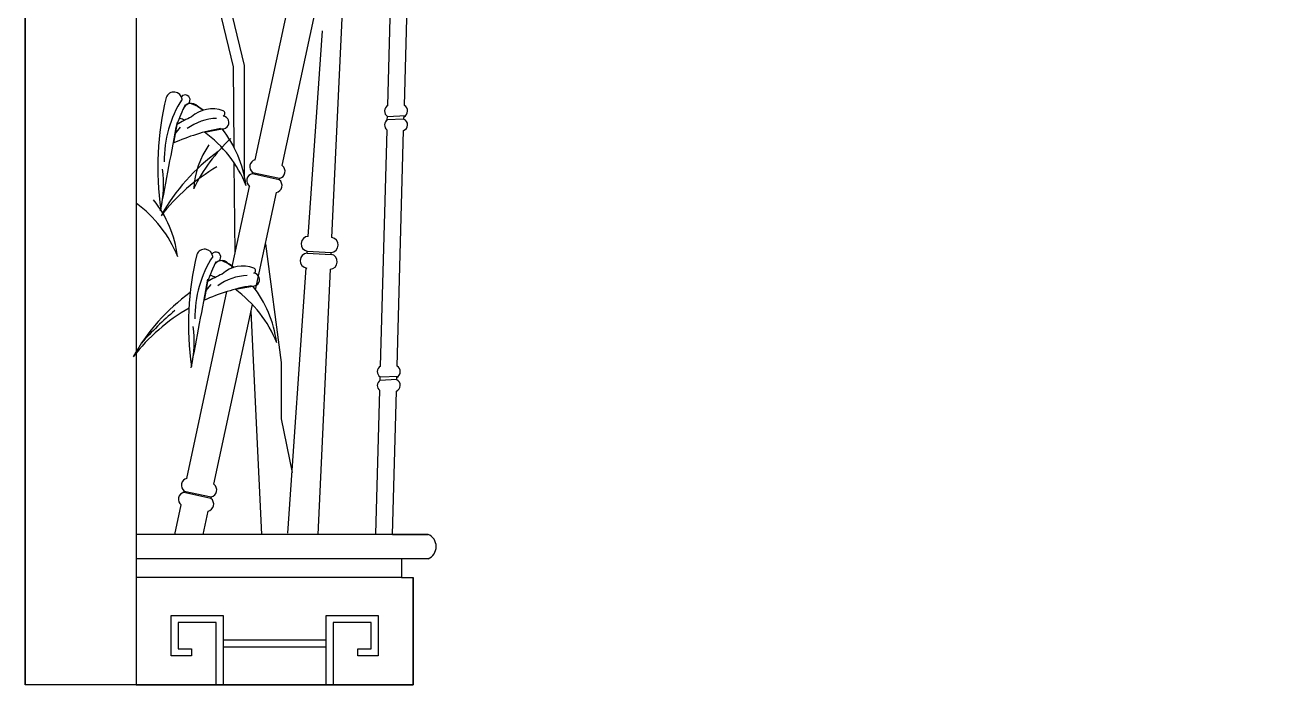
# Model space of a CAD drawing. Header units: metres. Extents: x 195 to 3795, y 1003 to 3403.
# Drawn here: x 195 to 1995, y 1003 to 1948 of the extents above; entities that cross this region are included whole.
import ezdxf

# ---------------------------------------------------------------- set-up
doc = ezdxf.new("R2010")
doc.units = ezdxf.units.M
for name, color, linetype in [('3', 3, 'Continuous'), ('4', 4, 'Continuous'), ('7', 7, 'Continuous')]:
    doc.layers.add(name, color=color, linetype=linetype)

msp = doc.modelspace()

# ---------------------------------------------------------------- linework, layer by layer
at = {"layer": '3'}
for p, q in [((713.86, 1816.92), (740.13, 1818.13)), ((713.18, 1812.46), (737.6, 1813.59)), ((559.07, 1726.06), (520.1, 1734.42)), ((520.58, 1736.65), (559.4, 1728.31)), ((598.91, 1621.06), (633.25, 1619.37)), ((599.1, 1623.82), (633.52, 1622.22)), ((702.81, 1439.27), (727.24, 1440.4)), ((703.5, 1443.73), (729.76, 1444.94))]:
    msp.add_line(p, q, dxfattribs=at)
for points in [[(713.73, 1812.05), (713.86, 1816.92)], [(703.36, 1438.86), (703.5, 1443.73)], [(468.66, 1002.87), (468.66, 1092.31), (414.25, 1092.31), (414.25, 1054.39), (433.23, 1054.39), (433.23, 1044.39), (404.25, 1044.39), (404.25, 1102.31), (478.66, 1102.31), (478.66, 1002.87)], [(626.09, 1002.87), (626.09, 1102.31), (700.5, 1102.31), (700.5, 1044.39), (671.52, 1044.39), (671.52, 1054.39), (690.5, 1054.39), (690.5, 1092.31), (636.09, 1092.31), (636.09, 1002.87)], [(478.66, 1067.39), (626.09, 1067.39)], [(478.66, 1057.39), (626.09, 1057.39)]]:
    msp.add_lwpolyline(points, dxfattribs=at)
for centre, radius, start, end in [((820.56, 1743.5), 435.4, 166.64, 187.9), ((554.84, 1754.51), 160.59, 147.18, 180.95), ((408.08, 1839.85), 11.92, 8.19, 159.14), ((424.23, 1840.58), 7.05, 271.64, 140.39), ((622.17, 1732.06), 222.25, 152.83, 160.73), ((432.8, 1823.49), 12.11, 41.56, 163.23), ((462.99, 1783.54), 44.19, 69.14, 132.48), ((351.4, 1698.23), 161.09, 52.32, 55.84), ((477.32, 1821.14), 3.94, 290.86, 69.14), ((-72386.03, 15537.94), 74082.31, 349.22, 349.32), ((551.27, 1561.53), 280.67, 114.89, 119.66), ((348.62, 1652.51), 175.5, 64.81, 67.05), ((472.53, 1737.07), 77.11, 92.38, 126.09), ((477.48, 1808.25), 9.29, 252.57, 82.35), ((520.74, 1531.96), 271.36, 99.77, 114.72), ((664.56, 1601.06), 254.33, 133.53, 153.79), ((348.62, 1652.51), 175.5, 21.8, 53.96), ((351.4, 1698.23), 161.09, 7.27, 38.71), ((635.18, 1538.62), 280.67, 125.67, 151), ((559.36, 1705.68), 123.21, 145.16, 176.41), ((238.15, 1718.48), 155.11, 347.02, 8.4), ((604.64, 1509.05), 271.36, 119.81, 142.38), ((250.59, 1550.8), 175.5, 21.8, 53.96), ((253.38, 1596.52), 161.09, 7.27, 38.71), ((452, 1614.81), 11.92, 8.19, 159.14), ((468.15, 1615.54), 7.05, 271.64, 140.39), ((864.48, 1518.46), 435.4, 166.64, 187.9), ((598.76, 1529.46), 160.59, 147.18, 180.95), ((666.08, 1507.02), 222.25, 152.83, 160.73), ((476.72, 1598.45), 12.11, 41.56, 163.23), ((506.9, 1558.49), 44.19, 69.14, 132.48), ((395.32, 1473.19), 161.09, 52.32, 55.84), ((595.19, 1336.48), 280.67, 114.89, 119.66), ((392.53, 1427.47), 175.5, 64.81, 67.05), ((516.45, 1512.03), 77.11, 92.38, 126.09), ((521.4, 1583.21), 9.29, 252.57, 82.35), ((521.23, 1596.1), 3.94, 290.86, 69.14), ((-72342.11, 15312.9), 74082.31, 349.22, 349.32), ((564.66, 1306.91), 271.36, 99.77, 114.72), ((392.53, 1427.47), 175.5, 21.8, 53.96), ((395.32, 1473.19), 161.09, 7.27, 38.71), ((595.19, 1336.48), 280.67, 125.67, 151), ((564.66, 1306.91), 271.36, 119.81, 142.38), ((701.57, 1192.88), 452.86, 130.18, 138.67), ((282.06, 1493.43), 155.11, 347.02, 8.4)]:
    msp.add_arc(centre, radius, start, end, dxfattribs=at)
at = {"layer": '4'}
for p, q in [((721.07, 1218.41), (772.38, 1218.41)), ((734.11, 1183.32), (734.11, 1156.7)), ((772.38, 1183.32), (734.11, 1183.32)), ((734.11, 1156.7), (750.92, 1156.7)), ((750.92, 1156.7), (750.92, 1002.87))]:
    msp.add_line(p, q, dxfattribs=at)
for points in [[(750.92, 1002.87), (195, 1002.87), (195, 3402.87)], [(1995, 3402.87), (195, 3402.87), (195, 1002.87)], [(353.84, 3402.87), (353.84, 1002.87)], [(738.13, 1832.37), (745.56, 2099.89)], [(737.6, 1813.59), (737.73, 1818.02)], [(737.6, 1813.59), (737.68, 1816.37)], [(727.76, 1459.18), (737.14, 1796.71)], [(727.24, 1440.4), (727.36, 1444.83)], [(727.24, 1440.4), (727.31, 1443.18)], [(721.07, 1218.41), (726.77, 1423.52)], [(772.38, 1218.41), (721.07, 1218.41)], [(353.84, 1002.87), (750.92, 1002.87), (750.92, 1156.7)]]:
    msp.add_lwpolyline(points, dxfattribs=at)
for centre, radius, start, end in [((733.67, 1824.49), 9.06, 296.26, 60.55), ((734.06, 1804.82), 8.67, 290.8, 65.29), ((723.31, 1451.3), 9.06, 296.26, 60.55), ((723.69, 1431.63), 8.67, 290.8, 65.29), ((764.44, 1200.86), 19.26, 294.35, 65.65)]:
    msp.add_arc(centre, radius, start, end, dxfattribs=at)
at = {"layer": '7'}
for p, q in [((432.8, 1835.6), (441.86, 1831.52)), ((441.86, 1831.52), (449.86, 1825.73)), ((412.37, 1805.41), (407.28, 1778.46)), ((409.82, 1791.93), (417.67, 1801.32)), ((451.86, 1794.43), (477.1, 1798.96)), ((559.4, 1728.31), (559.07, 1726.06)), ((476.72, 1610.56), (485.77, 1606.48)), ((485.77, 1606.48), (493.78, 1600.69)), ((456.29, 1580.37), (451.2, 1553.42)), ((453.74, 1566.89), (461.59, 1576.28)), ((495.78, 1569.39), (521.02, 1573.92)), ((461.18, 1269.84), (422.21, 1278.21)), ((422.69, 1280.43), (461.51, 1272.1)), ((461.51, 1272.1), (461.18, 1269.84)), ((721.07, 1218.41), (353.84, 1218.41)), ((734.11, 1183.32), (353.84, 1183.32)), ((734.11, 1156.7), (353.84, 1156.7))]:
    msp.add_line(p, q, dxfattribs=at)
for points in [[(634.5, 1643.25), (658.16, 2150.44)], [(563.28, 1746.4), (636.68, 2088.47)], [(714.29, 1832.32), (721.74, 2100.57)], [(524.47, 1754.82), (590.63, 2063.13)], [(494.31, 1772.56), (493.21, 1887.99), (458.95, 2030.62)], [(509.1, 1728.57), (509.1, 1889.87), (474.83, 2032.5)], [(600.56, 1645.06), (620.89, 1939.51)], [(713.73, 1812.05), (713.86, 1816.92)], [(703.92, 1459.13), (713.32, 1797.39)], [(495.75, 1620.97), (494.53, 1750.03)], [(520.1, 1734.42), (520.58, 1736.65)], [(520.18, 1734.81), (520.58, 1736.65)], [(558.92, 1726.09), (559.4, 1728.31)], [(559.37, 1728.15), (559.4, 1728.31)], [(491.21, 1599.8), (516.28, 1716.65)], [(525.13, 1568.58), (555.02, 1707.91)], [(539.23, 1634.33), (561.52, 1464.72), (561.52, 1383.98), (577.24, 1307.19)], [(598.91, 1621.06), (599.1, 1623.82)], [(633.38, 1619.35), (633.51, 1622.04)], [(571.21, 1219.86), (597.45, 1599.93)], [(614.68, 1218.41), (632.4, 1598.17)], [(426.58, 1298.6), (483.96, 1566)], [(465.39, 1290.18), (520.6, 1547.47)], [(533.94, 1218.41), (518.61, 1538.21)], [(703.36, 1438.86), (703.5, 1443.73)], [(697.26, 1219.07), (702.95, 1424.2)], [(422.21, 1278.21), (422.69, 1280.43)], [(422.29, 1278.6), (422.69, 1280.43)], [(409.38, 1218.41), (418.39, 1260.43)], [(461.03, 1269.87), (461.51, 1272.1)], [(461.47, 1271.94), (461.51, 1272.1)], [(449.99, 1218.41), (457.13, 1251.7)]]:
    msp.add_lwpolyline(points, dxfattribs=at)
for centre, radius, start, end in [((718.84, 1824.49), 9.06, 120.12, 236.69), ((718.84, 1804.57), 9.06, 123.31, 232.48), ((526.94, 1744.78), 10.33, 103.82, 231.96), ((556.98, 1738.2), 10.33, 283.34, 52.44), ((522.66, 1724.78), 10.33, 102.89, 231.92), ((552.64, 1717.97), 10.33, 282.41, 51.51), ((600.9, 1634.37), 10.7, 91.82, 260.28), ((632.67, 1632.71), 10.7, 273.84, 82.3), ((599.68, 1610.39), 10.7, 93.9, 262.36), ((631.46, 1608.82), 10.7, 271.88, 80.34), ((708.47, 1451.3), 9.06, 120.12, 236.69), ((708.47, 1431.38), 9.06, 123.31, 232.48), ((429.05, 1288.57), 10.33, 103.82, 231.96), ((424.77, 1268.56), 10.33, 102.89, 231.92), ((459.09, 1281.99), 10.33, 283.34, 52.44), ((454.75, 1261.75), 10.33, 282.41, 51.51)]:
    msp.add_arc(centre, radius, start, end, dxfattribs=at)

doc.saveas('drawing.dxf')
